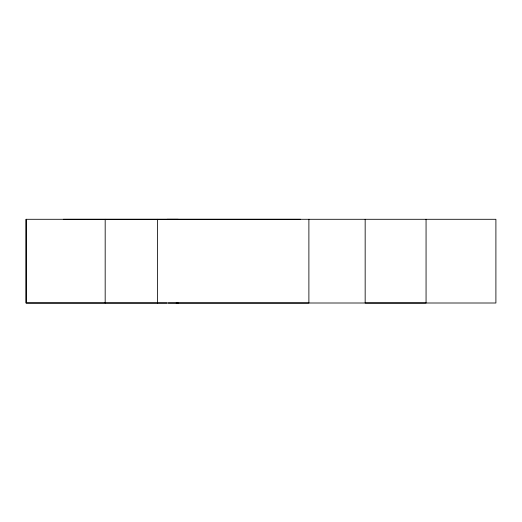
<?xml version="1.0" encoding="UTF-8"?>
<svg xmlns="http://www.w3.org/2000/svg" width="522" height="522" viewBox="0 0 522 522"><rect width="100%" height="100%" fill="white"/><g stroke="black" fill="none" stroke-linecap="round" stroke-linejoin="round"><path stroke-width="0.78" d="M26.1 219.292L26.1 303.001L495.9 303.008L495.9 219.292L26.1 219.292L26.1 303.001L167.047 303.014M105.176 303.008L105.183 219.299M157.435 303.014L157.442 219.305M308.887 219.292L308.887 303.014L168.312 303.014M365.165 219.292L365.165 303.014L426.063 303.001L426.063 219.292M63.312 219.292L300.535 219.292M167.053 219.305L178.204 219.292M176.195 303.014L178.204 303.014"/></g></svg>
